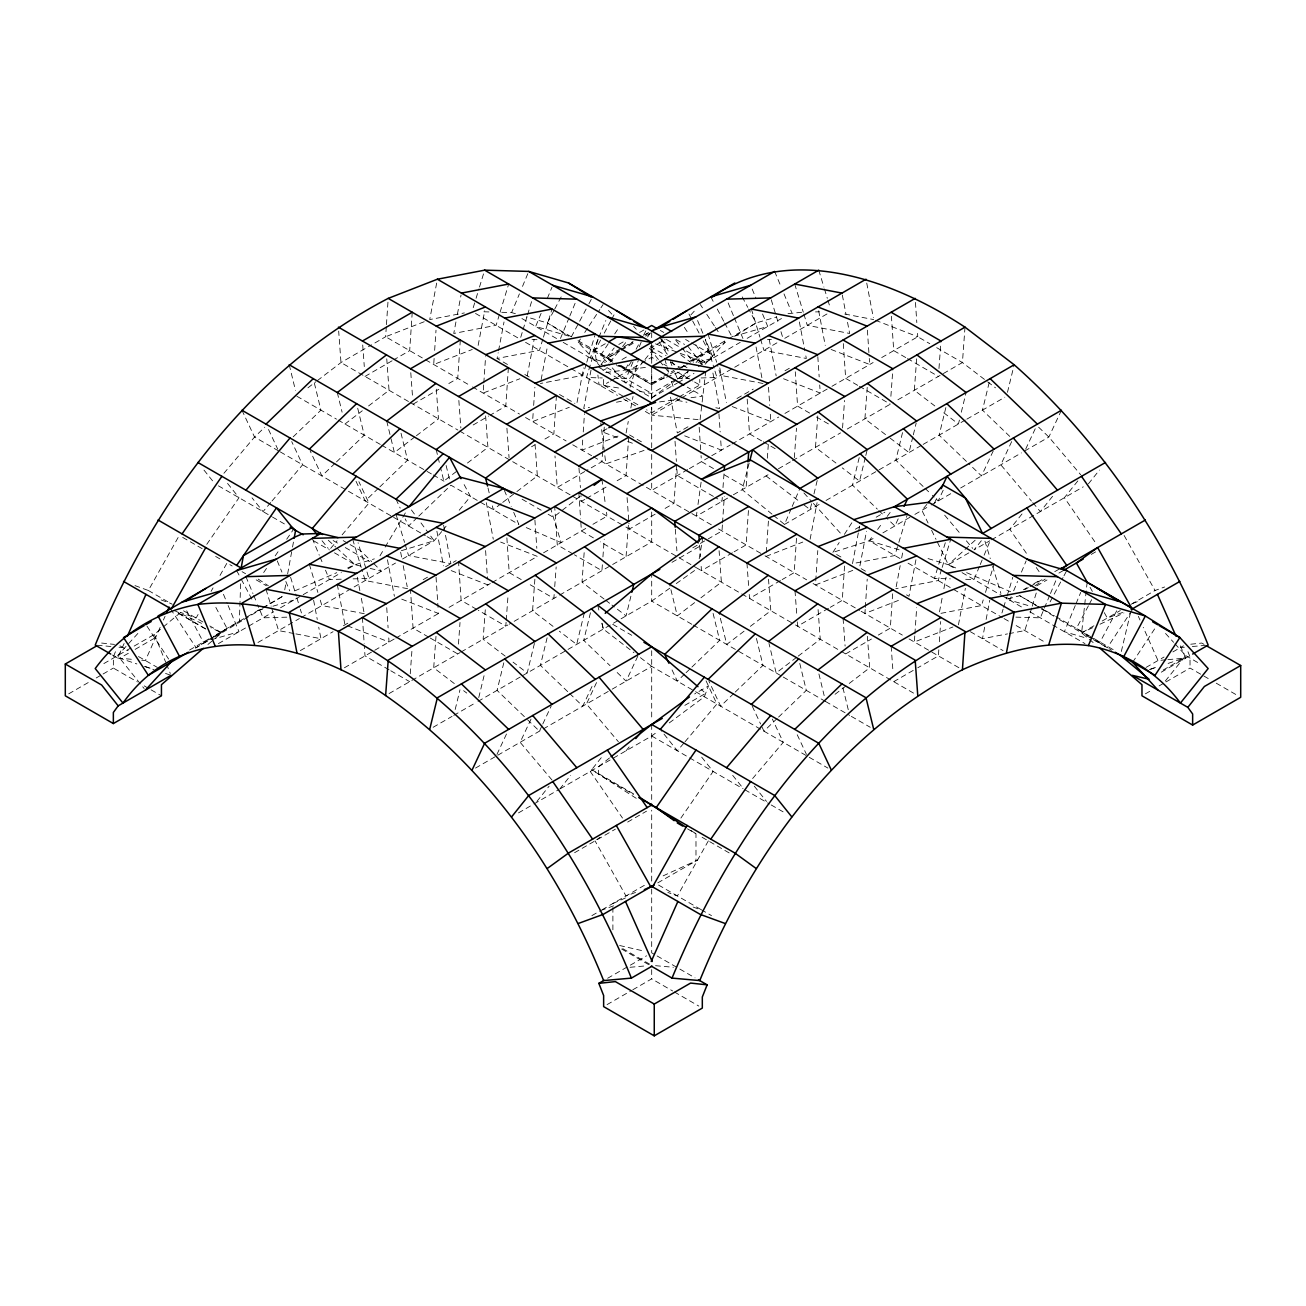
<?xml version="1.0" encoding="UTF-8"?>
<svg xmlns="http://www.w3.org/2000/svg" width="1306" height="1306" viewBox="0 0 1306 1306"><rect width="100%" height="100%" fill="white"/><g stroke="black" fill="none" stroke-linecap="round" stroke-linejoin="round"><path stroke-width="0.75" stroke-dasharray="5 3.75" d="M612.889 929.807L612.889 907.556M651.694 889.076L651.694 952.825L695.004 977.835M651.694 881.093L651.694 810.21M651.694 512.017L651.694 541.941L509.226 624.186M651.694 447.729L651.694 402.95M651.694 398.967L651.694 367.41M651.694 363.313L651.694 342.417M240.631 583.782L239.373 621.264L216.421 635.059M386.315 326.663L385.629 336.752L368.455 346.678M386.445 324.639L388.209 298.388M412.239 312.265L409.676 350.628L394.216 359.558M434.114 358.448L433.706 364.505L472.266 349.469M434.653 350.367L436.008 330.173M460.316 340.017L457.737 378.381L445.705 385.319M483.677 384.976L483.138 393.057L519.87 378.74M483.824 382.952L485.587 356.701M508.377 367.77L505.797 406.133L490.338 415.063M533.126 413.512L532.57 421.593L569.318 407.276M533.664 405.431L534.889 387.262M556.438 395.506L553.858 433.886L541.843 440.824M582.688 440.04L582.019 450.129L618.75 435.812M583.243 431.96L584.451 413.79M602.605 451.533L601.935 461.638L586.476 470.552M602.752 449.509L604.515 423.258M628.643 437.2L626.064 475.564L614.049 482.502M676.606 464.887L674.027 503.251L662.011 510.205M722.398 524.898L721.989 530.954L708.244 538.888M722.528 522.873L724.291 496.623M748.436 510.548L746.134 544.88L734.103 551.818M766.312 552.34L768.483 520.033M796.497 538.301L794.195 572.632L782.163 579.57M815.744 580.892L817.785 550.593M844.558 566.053L842.256 600.385L830.241 607.323M865.192 609.429L864.915 613.461L901.646 599.16M865.323 607.404L867.217 579.129M892.635 593.806L890.317 628.137L878.301 635.075M914.755 635.957L914.347 642.013L952.923 626.978M914.902 633.932L916.665 607.682M938.802 649.833L938.394 655.89L917.775 667.79M939.341 641.752L940.695 621.558M410.247 673.798L411.961 650.208M435.992 636.332L433.706 667.79L455.745 684.654M458.455 644.087L460.022 622.456M485.293 609.755L483.138 639.254L505.177 656.118M506.091 622.244L505.797 626.162L478.322 610.294M506.222 620.268L508.099 594.703M534.872 579.244L532.57 610.702L553.042 626.358M554.152 594.491L553.858 598.426L528.097 583.537M554.724 586.623L556.16 566.951M584.157 552.667L582.019 582.166L604.058 599.03M602.36 564.763L601.935 570.673L574.444 554.805M602.931 556.911L604.221 539.215M628.366 525.273L626.064 556.731L600.303 541.859M722.283 497.423L721.989 501.357L715.117 497.39M722.985 487.595L723.997 473.817M747.848 463.826L746.134 487.416L722.071 473.539M767.324 458.226L768.336 444.464M794.342 457.704L796.48 428.205M817.768 415.912L815.483 447.37L835.938 463.026M842.55 427.976L844.558 400.452M867.217 387.376L864.915 418.834L886.954 435.698M890.888 396.306L892.896 368.782M916.649 358.824L914.347 390.298L934.818 405.954M938.965 368.553L940.973 341.029M965.003 327.153L962.424 362.546L894.937 401.497M1087.163 582.166L1081.613 632.888L1087.767 638.03M700.081 419.797L701.942 403.799M702.155 402.052L705.681 371.802M696.898 512.262L696.359 516.148L731.621 495.79M697.992 504.508L701.518 479.269M699.2 558.772L702.84 537.55M284.724 589.855L286.194 581.839M287.63 573.922L292.185 548.977M292.544 547.034L293.621 541.206M436.661 283.076L429.723 319.578L464.381 312.934M455.941 321.929L453.753 333.454L496.117 325.325L499.545 314.06M457.394 314.24L461.051 295.025M478.143 345.404L484.722 310.812M507.479 364.472L497.08 358.464L498.174 352.702M498.533 350.775L504.018 321.962M527.216 375.867L534.154 339.364M541.141 379.638L547.345 346.972M577.023 402.493L583.602 367.9M591.03 370.071L583.733 408.5L589.512 407.39M626.096 432.955L628.284 421.43M630.847 407.978L633.035 396.453M810.128 539.198L817.066 502.696M858.336 532.913L852.492 563.653L894.839 555.54L898.267 544.275M858.695 530.987L859.789 525.224M859.919 565.825L866.498 531.232M896.177 586.753L900.193 565.612M901.662 557.923L902.756 552.16M915.93 559.784L908.992 596.287L903.703 593.234M942.067 598.311L939.145 613.689L981.508 605.56L983.222 599.927M943.895 588.712L946.083 577.187M958.441 624.839L965.379 588.32M984.659 627.174L982.471 638.699L1007.497 633.9M986.128 619.485L989.768 600.27M1121.332 651.482L1130.359 613.314M455.19 709.485L459.973 689.797M478.747 697.584L484.493 673.961M503.79 662.811L497.08 690.384L524.832 717.092M534.415 643.45L527.216 672.982L513.046 662.142M547.116 637.801L540.406 665.358L568.159 692.082M584.321 612.938L576.664 644.429L559.343 631.19M590.443 612.792L583.733 640.348L610.033 665.668M630.896 596.205L626.096 615.893L611.926 605.053M811.565 503.741L810.128 509.634L802.259 503.626M813.965 493.897L817.785 478.143M859.201 457.622L852.492 485.179L877.322 509.095M865.307 457.475L859.56 481.098L842.239 467.858M865.796 455.5L867.233 449.607M902.528 432.613L895.818 460.169L923.571 486.893M912.829 436.808L908.992 452.562L888.537 436.906M913.318 434.833L916.192 423.03M945.854 407.586L939.145 435.159L966.897 461.883M959.404 420.075L958.441 424.009L942.687 411.961M961.314 412.206L966.097 392.518M989.181 382.576L982.471 410.133L1010.224 436.857M1007.465 392.322L1014.174 364.766M749.171 463.059L742.2 489.685L771.977 514.123M473.213 307.694L475.498 300.184M476.07 298.307L478.927 288.936M479.498 287.059L484.64 270.162M500.1 312.183L508.671 284.039M520.719 337.323L522.433 331.691M523.004 329.814L526.987 316.672M527.559 314.795L532.13 299.792M542.872 339.087L539.443 350.334L497.08 358.464M543.443 337.209L551.997 309.049M586.198 364.096L582.77 375.361L540.406 383.491M586.769 362.219L595.324 334.058M597.903 339.968L586.476 377.499L602.295 377.956M630.096 387.229L638.65 359.085M898.838 542.398L907.409 514.238M945.315 542.741L934.459 578.411L950.278 578.852M941.593 569.285L938.181 580.55L895.818 588.68M942.165 567.408L950.735 539.264M985.491 592.434L994.062 564.274M1001.947 612.955L1003.09 609.2M1003.645 607.323L1006.502 597.936M1007.073 596.058L1012.787 577.285M1031.675 608.057L1024.835 630.586L1009.424 633.541M1032.246 606.18L1037.388 589.284M115.418 651.743L113.361 656.967L113.361 668.052L137.391 681.928M501.733 312.297L511.625 312.591L519.413 293.883M522.514 286.389L528.75 271.419M541.108 313.358L535.656 326.467L569.481 336.279M547.328 298.405L551.997 287.173M560.47 338.466L569.024 317.88M569.808 316.019L575.26 302.91M598.034 339.266L590.247 357.975L605.282 362.35M598.817 337.405L605.821 320.558M633.035 361.795L626.031 378.642L614.163 378.299M639.254 346.825L642.372 339.348M979.451 566.445L974.015 579.538L964.122 579.26M980.235 564.567L983.353 557.091M984.12 555.213L991.14 538.382M1011.187 596.809L1009.783 600.189L1030.45 606.196M1013.668 590.834L1017.57 581.48M1021.455 572.126L1026.124 560.911M1049.681 595.389L1040.343 617.836L1014.631 617.101M1050.465 593.512L1057.468 576.681M1075.279 605.527L1064.374 631.712L1086.918 638.259M1076.046 603.65L1080.715 592.418M773.544 515.413L784.514 524.424L791.42 508.263M792.187 506.467L799.86 488.493M112.479 655.057L117.654 658.044L124.119 643.499M160.132 627.386L145.407 660.526L141.44 660.183M163.413 620.024L165.046 616.334M496.949 754.395L506.989 732.96M531.036 719.084L520.147 742.298L552.03 780.041M541.957 725.81L539.443 731.164L526.285 718.512M542.79 724.014L551.165 706.154M591.977 686.499L582.77 706.154L569.628 693.486M596.532 682.581L586.476 703.999L618.375 741.743M637.818 656.134L626.096 681.128L615.877 671.284M898.202 518.825L894.855 525.975L886.088 517.535M934.459 503.104L937.839 495.888M943.193 490.24L938.181 500.949L932.337 495.333M993.229 450.945L981.508 475.939L968.35 463.287M1011.677 441.591L1000.804 464.805L1031.413 501.031M1025.667 449.133L1035.723 427.715M1061.419 410.264L1048.865 437.053L1023.12 451.909M553.793 310.795L547.328 322.957L526.661 316.95M554.724 309.049L561.188 296.886M571.359 336.834L578.754 322.925M579.668 321.194L587.994 305.555M588.908 303.808L592.614 296.87M600.597 340.082L595.046 350.514L612.547 361.436L605.821 357.24L633.084 341.503M604.286 333.128L610.751 320.966M611.681 319.235L614.457 314.011M627.794 364.88L625.949 368.341L616.563 365.615M636.12 349.241L639.809 342.286M643.515 335.332L647.205 328.377M1050.106 601.87L1063.035 577.546M1063.966 575.815L1066.724 570.591M1088.404 605.821L1076.389 628.398L1088.42 635.924M1089.318 604.074L1092.094 598.866M1116.712 610.8L1100.076 642.079L1094.444 640.446M134.975 585.61L148.345 590.492L179.281 535.444M198.071 614.489L196.08 618.048L180.799 612.465M211.05 591.406L213.041 587.863M220.028 575.424L227.015 563L232.158 565.971M708.342 840.884L677.406 895.949L667.856 892.455M379.981 555.834L384.127 548.814M385.156 547.067L401.775 518.988M402.803 517.241L405.921 511.968M832.902 552.356L839.187 542.545M844.411 534.366L853.83 519.657M600.956 367.149L578.264 342.286L580.419 339.005M584.745 332.442L587.978 327.512M589.055 325.88L599.846 309.473M600.923 307.841L603.078 304.559M608.253 343.756L600.695 355.232L607.372 362.546M614.718 333.912L619.044 327.349M631.386 361.631L625.982 369.843L619.109 365.533M647.564 337.03L650.812 332.099M1132.139 610L1107.325 647.727L1090.135 637.001M1132.612 662.338L1156.365 626.243M206.772 544.324L239.014 497.717L225.563 480.918M263.665 572.518L267.126 567.522M275.191 555.866L278.651 550.871M286.7 539.231L293.621 529.24M680.899 818.062L713.141 771.454L700.914 756.174M834.828 551.752L869.241 540.749L872.832 535.884M877.616 529.403L882.399 522.922M887.182 516.441L891.965 509.96M601.184 364.325L614.195 347.935M536.88 801.443L549.108 786.179M559.686 789.102L570.706 775.356M601.266 757.709L590.247 771.454L622.505 818.062M626.031 750.803L630.912 744.698M981.345 540.733L974.015 549.891L989.719 540.831M1022.01 513.96L1009.783 529.24L1028.214 555.866M1052.571 496.329L1040.343 511.593L1032.687 502.532M1077.825 480.918L1064.374 497.717L1096.616 544.324M1088.404 483.84L1099.423 470.095M609.935 362.235L621.297 348.114M622.554 346.531L626.341 341.829M643.727 361.06L626.064 383.033L608.71 364.015M644.984 359.493L653.816 348.506L651.123 345.551M1165.311 681.014L1185.734 655.612L1174.959 643.793M402.558 559.001L434.147 540.749L441.673 531.591M442.93 530.073L447.942 523.967M459.206 510.222L470.486 496.492L462.879 482.257M926.852 504.394L921.905 510.352L928.076 523.037M223.914 473.278L254.539 437.053L264.759 427.209M270.701 502.532L263.045 511.593L252.042 497.847M271.974 501.031L302.6 464.805L291.711 441.591M330.663 548.389L337.046 540.831M342.139 534.807L368.929 503.104L358.889 481.669M683.756 743.261L677.373 750.803L661.473 730.952M685.03 741.743L716.912 703.999L706.024 680.785M752.631 778.539L783.257 742.298L772.368 719.084M137.865 633.459L117.654 655.612L144.15 688.556M658.42 359.493L649.588 348.506L652.282 345.551M690.874 314.893L696.261 308.983M681.161 378.822L687.544 371.835M696.033 362.546L702.71 355.232L695.151 343.756M705.109 364.227L725.14 342.286L722.969 339.005M293.181 436.857L320.933 410.133L314.224 382.576M335.038 463.287L321.896 475.939L310.175 450.945M336.507 461.883L364.26 435.159L357.55 407.586M378.365 488.297L365.223 500.949L356.016 481.31M379.834 486.893L407.586 460.169L400.877 432.613M417.316 517.535L408.549 525.975L405.203 518.825M418.769 516.131L450.913 485.179L518.874 524.424L511.968 508.263M684.605 674.108L677.308 681.128L671.447 668.639M686.058 672.688L690.45 668.476M691.902 667.072L719.655 640.348L712.945 612.792M733.776 693.486L720.634 706.154L708.913 681.144M735.229 692.082L762.998 665.358L756.288 637.801M777.103 718.512L763.961 731.164L761.447 725.81M778.572 717.092L806.324 690.384L799.615 662.811M975.141 540.243L948.336 564.714L925.187 557.711M103.86 663.579L154.353 634.422L182.971 610.49L202.936 621.999M207.948 644.462L214.102 639.32M215.637 638.03L221.775 632.888L242.41 620.497M609.478 757.986L598.523 766.671L598.523 774.327L633.475 794.505M579.962 496.427L553.352 517.258L548.145 514.254M307.922 387.833L315.791 381.809M317.358 380.601L340.98 362.546L366.741 347.657M344.964 424.009L362.284 410.77M368.57 405.954L389.041 390.298L386.756 358.824M414.867 436.906L394.396 452.562L390.559 436.808M416.434 435.698L438.473 418.834L436.188 387.376M456.431 471.466L443.828 481.098L440.481 467.319M467.45 463.026L487.922 447.37L485.62 415.912M501.145 503.626L493.276 509.634L491.84 503.741M502.712 502.418L515.315 492.786M516.882 491.578L537.354 475.923L535.068 444.464M694.612 602.637L677.292 615.893L669.635 584.386M700.914 597.822L721.385 582.166L719.084 550.708M744.061 631.19L726.74 644.429L719.067 612.938M750.346 626.358L770.818 610.702L768.532 579.244M796.644 657.31L776.172 672.982L768.989 643.45M798.211 656.118L820.25 639.254L817.964 607.796M835.056 694.286L847.659 684.654M849.227 683.446L869.698 667.79L867.396 636.332M560.307 788.742L651.694 735.98L658.077 731.229M669.26 722.904L704.375 696.767L708.456 685.976L694.645 693.943M596.679 839.709L599.96 837.326M598.834 367.296L651.694 397.824L676.149 380.111M677.569 379.067L690.515 369.696M669.717 588.255L651.694 601.103L521.339 676.361M676.263 583.586L697.551 568.404M1035.038 585.725L1045.241 579.08M212.878 637.23L196.08 647.727L171.249 610M213.253 637.001L227.015 628.398L215 605.821M680.85 367.688L684.279 365.533M691.152 361.24L708.342 350.498L702.808 340.082M735.441 335.838L756.076 322.957L776.744 316.95M619.338 350.465L607.404 358.187L619.566 351.167M621.036 349.437L632.969 342.254M644.886 335.087L648.298 333.03M244.124 619.452L261.314 609.135M263.028 608.09L283.663 595.699L213.368 636.283M365.011 376.422L392.486 360.554M413.071 404.158L438.832 389.286M605.298 343.723L594.932 349.698L596.532 363.329M473.164 424.972L488.624 416.043M618.832 344.441L624.023 341.454M639.597 332.459L644.772 329.471M645.001 334.614L648.413 332.655M621.313 350.155L633.475 343.135M645.637 336.115L650.845 333.112M602.931 370.561L606.408 368.553M622.031 359.525L628.986 355.526M649.588 348.506L665.113 339.544M128.315 653.31L119.777 658.24L136.869 663.938M135.138 649.376L155.626 637.54M68.728 693.829L89.33 681.928M96.203 677.977L101.346 674.99M103.06 674.01L113.361 668.052M603.633 379.458L603.633 385.009L608.776 382.038M610.506 381.042L639.679 364.194M641.393 363.199L651.694 357.256L656.853 360.227M531.542 446.766L534.97 444.791M189.517 650.045L212.127 637.001M620.677 365.305L651.694 383.213L661.995 377.271M663.709 376.275L674.01 370.333M675.724 369.337L682.728 365.305M689.764 361.223L727.099 339.674M728.797 338.695L756.076 322.957L748.681 309.049M195.394 648.119L213.221 637.834M214.755 636.953L221.775 632.888L209.793 625.966M664.052 377.548L651.694 384.682L618.277 365.386M670.549 373.794L674.631 371.443M679.12 368.847L688.752 363.297M692.751 360.978L725.14 342.286M218.429 643.613L273.525 611.796M280.512 607.763L302.388 595.128M303.204 594.654L341.372 572.616M348.033 568.779L355.069 564.714L374.349 558.87M675.708 379.589L651.694 393.465L636.087 390.869M675.039 373.026L677.373 378.642L687.854 372.585M698.318 366.545L740.208 342.352M747.146 338.352L781.478 318.533M651.694 397.824L677.341 383.033M678.14 382.56L693.992 373.402M607.094 428.711L601.886 431.715L620.334 438.685M677.455 397.889L651.694 412.761L646.552 409.79M679.169 396.893L699.771 385.009L699.771 379.458M257.968 642.47L299.368 618.571M301.098 617.575L395.522 563.049M679.904 398.869L651.694 415.161L644.674 411.096M681.667 397.857L777.821 342.335M784.759 338.336L827.89 313.44M584.745 471.548L557.27 487.416L554.985 455.957M300.331 650.6L333.063 631.696M343.462 625.705L348.49 622.799M423.177 579.668L430.115 575.668M445.607 566.722L456.202 560.617M687.984 426.784L677.308 432.955L670.37 396.453M736.992 398.493L753.219 389.123M785.004 370.773L792.448 366.48M584.843 499.365L581.415 501.357L580.974 495.447M586.557 498.37L607.176 486.469M344.409 667.774L394.183 639.042M395.914 638.046L440.546 612.285M449.068 607.355L490.321 583.537M492.035 582.541L537.354 556.389L500.622 542.072M543.541 552.813L586.541 527.983M592.924 524.294L607.045 516.148L606.49 512.262M687.674 469.589L651.694 490.37L651.694 482.387M689.405 468.593L710.056 456.676M711.77 455.68L730.217 445.036M731.98 444.024L778.719 417.038M784.939 413.431L830.208 387.294M831.938 386.315L873.126 362.529M881.713 357.566L917.759 336.752L929.79 343.69M655.139 514.172L629.361 529.044L628.937 523.151M389.074 693.568L460.185 652.51M461.165 651.939L507.854 624.986M733.384 494.778L769.577 473.882M778.409 468.789L790.767 461.655M792.53 460.626L840.542 432.906M847.268 429.021L893.173 402.526M692.784 547.802L706.53 539.868M671.986 562.331L701.518 545.271M732.388 552.813L701.469 570.673L701.044 564.763M433.151 727.279L452.039 716.39M453.753 715.394L476.282 702.383M478.012 701.387L520.163 677.047M784.514 524.424L819.368 504.296M826.012 500.459L921.807 445.166M923.13 444.399L965.297 420.042M966.864 419.144L1004.787 397.253M855.365 529.224L860.572 526.22M876.179 517.209L884.848 512.197M780.449 580.566L749.53 598.426L749.252 594.491M475.515 768.075L496.117 756.174M497.831 755.195L611.159 689.764M612.236 689.144L651.694 666.354L827.89 768.075M900.046 558.544L869.241 540.749L876.261 536.701M882.905 532.864L913.139 515.413M914.886 514.401L929.758 505.814M931.243 504.965L952.041 492.95M960.645 487.987L1021.39 452.904M828.51 608.318L797.591 626.162L797.019 618.309M684.834 705.354L705.664 693.323L701.044 689.339M518.482 812.887L532.228 804.953M533.942 803.974L558.544 789.755M968.872 552.862L948.336 564.714L936.892 541.157M991.466 539.819L1083.262 486.828M845.668 653.914L871.428 639.042M1023.382 589.757L1026.875 587.749M1033.846 583.733L1040.817 579.701M1054.758 571.653L1059.982 568.632M1024.802 589.626L1028.295 587.602M1030.042 586.59L1042.27 579.538M574.591 852.704L615.387 829.147M627.664 822.062L646.552 811.157M1036.768 585.872L1046.988 579.962M1058.921 573.073L1064.031 570.134M1091.277 554.397L1096.55 551.344M893.728 681.667L916.061 668.77M591.896 915.62L600.417 910.706M602.131 909.727L646.552 884.064M1093.922 625.786L1081.613 632.888L1059.264 619.452M1102.182 621.019L1120.303 610.555M1131.192 604.27L1155.043 590.492L1164.593 586.998M657.767 882.856L697.567 860.066L662.713 876.048M607.633 978.276L646.568 955.796M1146.031 667.431L1164.07 657.016M1172.886 651.923L1183.465 645.817M1163.14 670.06L1183.628 658.24L1166.536 663.938M1161.279 672.182L1190.909 655.057M607.061 1004.624L631.092 990.748M632.822 989.768L651.694 978.863L672.639 990.96M1145.395 693.829L1150.553 690.858M1159.124 685.895L1164.283 682.924M1165.997 681.928L1190.027 668.052L1209.258 679.153M1092.649 627.696L1081.613 632.888L1111.602 650.208M1099.995 624.219L1123.895 612.955M612.889 903.507L627.68 896.977M294.65 590.932L336.752 572.665M347.739 567.898L355.069 564.714L362.611 566.559M651.694 383.213L664.705 377.94M666.566 377.189L679.577 371.916M700.016 363.639L711.166 359.117L711.737 354.595L690.825 342.515M216.241 635.14L221.775 632.888L210.756 627.696M424.205 321.733L385.629 336.752L470.78 385.907M766.034 556.389L802.782 542.072M815.483 584.925L854.059 569.889M1132.612 603.437L1138.342 601.348M1122.605 612.465L1107.325 618.048L1103.325 610.947M635.532 892.455L625.982 895.949L595.046 840.884M600.695 910.543L614.065 905.662M644.054 450.423L605.853 463.891L600.793 422.932M1150.733 669.047L1158.095 666.533M1149.443 669.635L1157.034 667.105M401.366 550.691L434.147 540.749L429.364 534.268M788.008 313.669L801.655 312.297M733.923 336.279L767.748 326.467L762.296 313.358M681.193 367.264L686.842 365.615M698.106 362.35L713.141 357.975L705.354 339.266M257.919 610.555L263.551 608.923M272.938 606.196L293.621 600.189M1007.808 599.046L1019.741 595.699L1036.899 605.609M616.465 402.215L626.096 400.371M659.563 401.905L679.234 399.277M691.037 397.71L702.84 396.142L687.234 387.131M605.723 372.536L645.703 367.378M1190.745 644.217L1201.765 643.058L1205.16 645.001M1180.412 647.58L1184.379 647.221M1192.313 646.519L1206.189 645.278M1165.915 659.824L1157.981 660.526L1143.256 627.386M1167.89 659.644L1185.734 658.044L1180.085 645.311M630.014 967.289L645.882 965.869M815.499 311.905L819.45 311.791M767.438 339.658L771.389 339.544M677.373 378.642L689.241 378.299M701.093 377.956L716.912 377.499L714.627 369.99M341.258 579.195L329.39 579.538L325.504 570.183M353.11 578.868L368.929 578.411L358.089 542.741M286.781 617.167L263.061 617.836L257.609 604.743M483.938 311.791L489.881 311.954M531.999 339.544L537.941 339.707M97.215 645.278L111.092 646.519M119.009 647.221L122.976 647.58M117.654 658.044L133.571 659.481M655.53 965.689L673.374 967.273M698.073 419.601L651.694 415.161L651.694 407.211M101.623 643.058L114.487 644.413M618.538 387.98L599.03 384.748L597.887 375.018M844.802 314.044L873.681 319.578M762.998 383.491L720.634 375.361L717.206 364.096M677.308 400.371L686.923 402.215M715.819 407.766L719.655 408.5L712.358 370.071M407.586 588.68L365.223 580.55L361.795 569.285M364.26 613.689L321.896 605.56L320.182 599.927M293.964 633.541L278.57 630.586L271.713 608.057M295.891 633.9L320.933 638.699L318.729 627.174M619.615 945.511L644.152 951.111M370.153 568.404L381.483 571.163L373.075 562.935M511.625 312.591L515.38 313.685M1041.731 609.478L1045.486 610.555M869.241 540.749L902.038 550.691M144.46 666.468L153.961 669.635M145.309 666.533L152.655 669.047M165.536 673.439L171.037 675.333M161.226 599.96L170.776 603.437M693.16 907.05L698.89 909.156M627.713 441.461L633.247 443.55M655.498 343.87L678.287 352.587M680.181 353.306L704.865 362.758L704.865 361.68L685.65 350.579M875.51 320.296L917.759 336.752L917.351 330.696M831.122 349.469L869.698 364.505L869.29 358.448M783.518 378.74L820.266 393.057L819.711 384.976M732.242 406.558L770.818 421.593L770.279 413.512M684.654 435.812L721.385 450.129L720.7 440.04M451.174 570.608L487.922 584.925L487.644 580.892M401.742 599.144L438.473 613.461L438.212 609.429M526.236 527.591L561.188 542.627L550.74 508.801M955.649 567.898L948.336 564.714L955.192 568.681M966.636 572.665L1010.583 591.732M1006.044 597.381L1009.065 598.703M173.976 610.359L201.565 623.354M936.663 347.657L962.424 362.546L986.03 380.601M905.76 357.566L893.728 350.628L891.427 316.297M907.474 358.562L938.394 376.422M857.683 385.319L845.668 378.381L843.219 342.025M859.397 386.315L890.317 404.158M685.601 339.495L689.078 341.519M809.622 413.071L797.591 406.133L795.289 371.802M816.495 417.038L830.241 424.972M660.346 330.467L663.807 332.459M675.92 339.446L684.556 344.441M666.419 339.478L683.903 349.567M650.355 346.514L666.044 355.559M683.511 365.647L687.021 367.672M1185.734 655.612L1199.545 663.579M651.694 351.134L661.946 357.044M670.484 361.974L679.006 366.904M663.709 364.194L667.154 366.17M677.455 372.128L692.898 381.042M694.612 382.038L699.771 385.009M1216.245 683.185L1237.206 695.298M761.561 440.824L749.53 433.886L747.081 397.53M763.275 441.82L777.021 449.754M571.195 336.736L547.328 322.957L567.947 335.838M578.003 340.67L613.624 361.223M1038.613 606.604L1054.285 615.648M1055.787 616.514L1113.887 650.045M578.264 342.286L616.53 364.374M521.927 318.533L556.797 338.662M563.18 342.352L605.07 366.545M606.817 367.541L651.694 393.465L651.694 401.66M962.032 572.616L1001.506 595.422M1001.931 595.667L1022.892 607.763M1029.863 611.796L1084.976 643.613M603.633 385.009L624.235 396.893M625.949 397.889L637.965 404.827M475.515 313.44L518.645 338.336M525.567 342.335L617.428 395.375M623.615 398.934L635.891 406.035M908.029 563.147L1002.306 617.575M1004.036 618.571L1009.375 621.656M1016.166 625.574L1045.437 642.47M713.484 468.576L701.469 461.638L701.061 455.582M524.816 374.479L530.007 377.483M559.474 394.494L574.885 403.391M629.508 434.931L643.156 442.816M836.607 554.495L843.676 558.576M861.144 568.665L866.629 571.832M970.342 631.696L1003.073 650.6M713.403 496.394L677.324 475.564L676.916 469.507M472.543 386.935L519.527 414.067M525.518 417.512L566.118 440.955M572.746 444.791L591.634 455.68M593.348 456.676L712.031 525.208M718.561 528.963L763.292 554.789M765.006 555.785L806.651 579.831M813.067 583.537L859.626 610.408M861.144 611.29L902.332 635.075M909.058 638.944L960.71 668.77M408.468 401.497L340.98 362.546L338.678 331.087M410.231 402.526L457.9 430.049M459.663 431.062L570.461 495.023M572.191 496.035L624.235 526.073M625.933 527.053L678.14 557.205M679.055 557.727L695.788 567.392M696.294 567.686L794.162 624.186M795.534 624.986L914.331 693.568M593.43 537.892L581.415 530.954L580.729 520.849M522.09 499.202L541.19 510.238M572.73 553.809L557.27 544.88L554.691 506.516M296.886 396.257L336.524 419.144M338.091 420.042L380.275 444.399M381.581 445.166L431.47 473.964M433.249 474.976L443.975 481.179M691.772 624.252L651.694 601.103L651.694 574.036M693.192 625.068L782.049 676.361M783.241 677.047L825.376 701.387M825.621 701.518L849.651 715.394M851.365 716.39L870.253 727.279M612.694 624.301L631.778 635.32M521.225 579.57L509.209 572.632L506.63 534.268M278.57 450.929L254.539 437.053L241.969 410.264M280.284 451.909L391.849 516.327M393.612 517.339L425.332 535.672M427.095 536.684L434.147 540.749M476.592 609.314L461.132 600.385L458.553 562.021M343.2 540.635L348.392 543.623M350.106 544.618L360.472 550.61L371.688 561.564M333.112 540.537L338.319 543.557M345.257 547.557L369.582 561.596M218.429 485.832L271.779 516.637M272.481 517.045L287.5 525.714M313.685 540.831L329.39 549.891M334.483 552.83L355.069 564.714L337.193 548.406M651.694 735.98L743.081 788.742M744.844 789.755L769.463 803.974M771.177 804.953L783.192 811.891M428.531 637.067L413.071 628.137L410.492 589.757M430.245 638.046L457.737 653.914M633.475 793.836L591.667 769.691L636.414 798.439M182.693 537.403L203.148 549.222M215.653 556.438L222.689 560.503M242.067 571.685L245.577 573.709M256.188 579.848L266.489 585.79M687.462 828.837L695.984 833.75L695.984 860.785M702.106 837.277L732.209 854.663M389.057 669.766L365.011 655.89L364.325 645.784M390.772 670.762L409.676 681.667M148.345 590.492L172.212 604.27M658.55 885.06L700.947 909.531M701.273 909.727L711.492 915.62M178.204 612.987L206.005 629.035M178.759 613.494L206.022 629.231M119.94 645.817L128.151 650.568M138.501 656.543L157.373 667.431M622.668 948.58L649.996 964.35M621.623 949.021L649.588 965.15M144.264 685.895L149.406 688.866M151.137 689.862L161.438 695.804M674.386 991.972L698.824 1006.077M619.338 365.321L651.694 384.682L651.694 370.659M1019.741 595.699L1040.36 608.09M1042.09 609.135L1057.55 618.424M690.874 830.436L695.984 833.75M258.164 579.08L268.35 585.725M987.614 381.809L995.482 387.833M661.407 340.033L674.337 349.91M680.801 354.857L690.515 362.268M766.034 475.923L800.676 502.418M605.625 600.238L610.359 603.845M463.614 690.678L466.764 693.078M601.935 623.158L603.307 629.051L633.949 652.673M640.413 657.653L651.694 666.354M1089.302 639.32L1095.456 644.462M328.263 540.243L335.707 547.034M1038.645 427.209L1048.865 437.053L1080.748 474.796M925.023 488.297L930.868 493.929M878.775 510.499L884.619 516.131M1165.523 633.459L1173.604 642.323M633.606 326.353L636.3 329.308M608.482 310.453L612.514 314.893M803.925 492.966L812.054 501.928M813.409 503.414L840.509 533.256M944.662 515.168L961.249 534.807M966.358 540.831L972.725 548.389M675.79 340.262L680.85 346.531M682.107 348.114L693.453 362.235M659.677 361.06L663.464 365.762M664.721 367.329L670.011 373.908M754.28 786.179L766.524 801.443M732.699 775.356L742.477 787.567M322.043 540.733L328.165 548.373M203.981 470.095L213.76 482.322M688.017 346.449L702.204 364.325M411.423 509.96L416.206 516.441M420.989 522.922L428.172 532.652M1036.262 567.522L1039.723 572.518M700.31 304.559L702.465 307.824M706.791 314.387L714.349 325.88M715.427 327.512L718.659 332.442M684.36 327.349L688.67 333.912M659.057 341.943L667.692 355.069M672.019 361.631L674.174 364.913M147.039 626.243L168.621 659.057M1124.107 535.444L1155.043 590.492M1090.037 587.292L1092.355 591.406M742.216 296.886L747.75 307.318M710.79 296.87L713.566 302.078M717.255 309.032L723.72 321.194M724.65 322.925L732.029 336.834M688.948 314.011L691.723 319.235M692.637 320.966L699.102 333.128M661.734 338.809L669.129 352.718M236.664 570.591L240.353 577.546M241.284 579.293L253.299 601.87M186.693 610.8L203.312 642.079L239.014 631.712L228.126 605.527M931.602 530.285L936.01 539.345M797.231 734.756L806.455 754.395M752.24 706.154L760.614 724.014M395.996 499.186L400.175 508.116M268.514 429.494L277.721 449.133M1138.342 616.334L1139.991 620.024M504.312 490.289L511.201 506.467M774.654 271.419L780.874 286.389M783.992 293.883L791.779 312.591M752.174 289.05L756.06 298.405M728.144 302.91L733.58 316.019M734.364 317.88L742.934 338.466M697.584 320.558L704.587 337.405M660.248 337.47L667.252 354.318M670.37 361.795L671.921 365.533M312.265 538.382L319.268 555.213M320.052 557.091L322.386 562.706M277.264 560.911L281.933 572.126M285.834 581.48L289.72 590.834M245.92 576.681L252.94 593.512M253.707 595.389L256.825 602.866M223.457 594.295L227.342 603.65M154.353 634.422L165.65 662.109M166.417 663.987L170.286 673.472M1187.97 651.743L1190.027 656.951L1190.027 668.052M984.953 541.19L990.275 558.625M992.642 566.363L1000.902 593.479M818.764 270.162L823.89 287.059M824.461 288.936L827.318 298.307M827.89 300.184L830.175 307.694M794.717 284.039L803.288 312.183M803.859 314.06L807.288 325.325L849.651 333.454L847.463 321.929M771.258 299.792L775.829 314.795M776.401 316.672L778.686 324.182M780.972 331.691L782.686 337.323M751.391 309.049L759.961 337.209M760.533 339.087L763.961 350.334L806.324 358.464L805.231 352.702M708.064 334.058L716.635 362.219M705.501 339.968L714.055 368.112M664.738 359.085L669.309 374.104M671.594 381.597L673.308 387.229M395.996 514.238L404.55 542.398M405.121 544.275L408.549 555.54L450.913 563.653L445.068 532.913M352.669 539.264L361.223 567.408M309.326 564.274L317.897 592.434M290.601 577.285L296.315 596.058M296.886 597.936L299.743 607.323M300.315 609.2L301.457 612.955M266 589.284L271.142 606.18M842.941 687.838L848.688 711.46M818.911 673.961L824.168 695.608M488.003 487.987L489.44 493.897M446.113 465.491L449.476 479.286M436.171 449.607L437.608 455.5M438.081 457.475L440.008 465.344M386.723 421.054L390.086 434.833M337.291 392.518L342.09 412.206M289.23 364.766L295.45 390.363M597.724 605.2L599.438 612.53M602.017 623.533L603.307 629.051M866.743 283.076L873.322 317.652M842.337 295.025L845.994 314.24M818.682 310.812L825.245 345.404M799.386 321.962L804.855 350.775M769.234 339.364L776.172 375.867M756.06 346.972L761.888 377.712M719.802 367.9L726.365 402.493M486.338 502.696L493.276 539.198M443.616 525.224L444.709 530.987M436.89 531.232L443.469 565.825M400.648 552.16L401.742 557.923M403.195 565.612L407.211 586.753M387.458 559.784L394.396 596.287M357.322 577.187L359.868 590.639M361.338 598.311L363.884 611.763M337.291 584.484L344.964 624.839L389.041 642.013L388.633 635.957M313.62 600.27L317.276 619.485M601.886 479.269L605.413 504.508M891.149 646.274L893.01 671.839M843.088 618.522L845.096 646.062M795.011 590.769L796.889 616.334M746.95 563.033L748.665 586.623M699.608 545.108L700.457 556.911M675.316 529.208L676.9 550.838M627.076 497.586L628.79 521.176M578.966 467.923L580.403 487.595M506.908 428.205L509.062 457.704M458.847 400.452L460.855 427.976M410.786 372.7L412.5 396.306M362.709 344.964L364.292 366.578M915.457 302.421L916.812 322.615M867.396 330.173L869.159 356.424M817.817 356.701L819.172 376.895M768.516 387.262L769.74 405.431M718.937 413.79L720.161 431.96M699.167 427.307L700.93 453.557M675.022 441.232L676.377 461.426M578.836 492.574L580.599 518.825M534.905 520.033L536.815 548.308M485.603 550.593L487.513 578.868M436.041 577.121L438.065 607.404M386.739 607.682L388.094 627.876M362.431 617.509L364.194 643.776M651.694 332.622L651.694 338.629M651.694 345.339L651.694 362.66M651.694 454.488L651.694 474.421M651.694 650.715L651.694 720.063M651.694 724.487L651.694 806.177M651.694 969.607L651.694 978.863"/><path stroke-width="1.5" d="M651.302 966.146L672.019 978.112L699.771 980.577C751.489 853.357 838.566 734.217 962.424 669.766L965.003 631.386L388.209 298.388C250.066 370.284 152.933 503.185 95.224 645.099L110.749 654.061M652.086 966.146L631.386 978.112L603.633 980.577C558.478 868.392 485.571 765.185 385.629 695.543L388.209 660.15L651.694 508.034L698.302 542.872M724.275 469.899L724.569 465.964L674.745 437.2M747.995 461.851L748.697 452.023L698.89 423.258M294.144 538.301L295.597 530.383L292.201 527.477L243.422 555.654L241.153 567.996L158.042 520.017M1006.502 652.576L1014.174 612.236L1061.419 603.16L1105.529 604.433L1145.362 615.991L1179.873 637.557L1208.164 668.558L1180.412 703.085C1158.21 672.802 1125.462 652.053 1088.404 645.588C1044.849 640.299 1001.8 651.661 962.424 669.766M429.723 729.27L437.379 697.763L659.824 569.351M631.843 592.271L633.769 584.386L584.598 546.773M749.677 461.149L752.664 449.737L799.86 488.493L1014.174 364.766C1100.272 440.873 1165.589 538.66 1208.164 645.099L1192.639 654.061M1048.865 644.462L1061.419 603.16L894.365 506.712L853.83 519.657M698.465 979.843L707.134 984.838L702.318 996.984L702.318 1008.085L654.257 1035.838L603.633 1006.616L603.633 995.515L598.834 983.353L604.107 980.3M1088.404 645.588L1105.529 604.433L928.615 502.288L894.365 506.712M127.368 636.218L145.962 594.377M166.695 612.645L169.143 607.127M651.204 961.51L677.879 901.483M672.019 978.112C736.453 822.258 849.161 669.015 1014.174 612.236L750.036 459.728L701.518 479.269L965.003 327.153L1014.174 364.766M472.086 770.05L484.64 743.261L651.694 646.813L697.959 686.678M904.062 506.32L907.409 499.186L860.148 453.688M941.234 488.673L947.03 476.315L991.14 528.506M1124.107 655.955L1145.362 615.991L1062.235 567.996L1059.982 568.632M205.76 547.573L171.249 608.971L123.531 581.415M652.592 886.872L687.103 825.457M182.073 533.893L221.889 476.331M236.664 565.4L276.497 507.854L293.621 529.24M696.016 750.068L656.2 807.614L674.174 820.674M710.79 839.138L750.607 781.592M171.037 675.333L118.177 705.86L113.361 712.456L113.361 723.557L161.438 695.804L161.438 684.703L203.328 648.315M1192.639 725.059L1192.639 713.958L1187.823 707.362L1204.377 686.499L1240.7 665.521L1240.7 697.306L1192.639 725.059L1141.966 695.804L1141.966 684.703L1100.06 648.315M511.625 816.854L528.75 795.468L662.256 718.382M635.81 738.576L643.156 729.417L599.046 677.21M928.093 502.908L942.916 485.065L965.379 498.027L982.585 533.452L1105.529 462.455M245.92 490.207L290.03 438.016M356.375 476.315L312.265 528.506L317.162 534.627M660.248 729.417L704.358 677.21M726.577 767.716L770.687 715.508M145.407 690.123L170.776 662.338M266 424.14L313.26 378.642M309.326 449.15L356.587 403.652M352.669 474.16L399.914 428.678M395.996 499.186L443.24 453.688M711.999 608.841L664.738 654.339L668.933 663.268M708.064 679.365L755.325 633.867M751.391 704.375L798.652 658.877M794.717 729.385L841.978 683.887M605.2 613.363L651.694 574.036L702.84 537.55M611.045 756.745L651.694 724.487L689.454 696.947M594.05 485.391L601.886 479.269L338.401 631.386C294.487 611.208 246.442 598.523 197.859 604.433C156.54 611.632 120.005 634.781 95.224 668.558L122.976 703.085C186.529 612.792 308.167 641.295 385.629 695.543M337.291 392.518L386.462 354.906M386.723 421.054L435.894 383.442M436.171 449.607L485.342 411.978M534.774 440.53L485.603 478.143L487.53 486.012M669.635 584.386L718.806 546.773M719.067 612.938L768.238 575.309M768.499 641.475L817.687 603.862M817.948 670.011L867.119 632.398M547.328 868.441L568.567 853.014L651.694 805.018L685.764 827.122M1061.827 568.959L1066.724 565.4L1026.908 507.854M185.06 601.38L205.76 588.435M662.942 325.635L669.847 321.325M673.292 319.17L687.103 310.55M712.39 297.001C790.293 242.23 893.222 280.023 965.003 327.153M362.431 341.029L412.239 312.265M410.492 368.765L460.316 340.017M458.553 396.518L508.377 367.77M608.759 341.715L617.395 336.736L651.694 342.417L528.75 271.419L484.64 270.162L437.379 279.223L388.209 298.388M113.361 723.557L65.3 695.804L65.3 664.019L96.432 646.046M646.503 328.459L651.694 325.472L656.885 328.459M734.821 282.994L651.694 330.973L662.942 326.418L671.659 331.446M144.231 625.607L123.531 637.557L148.345 675.284L188.374 652.184M145.684 624.758L151.186 621.574M506.63 424.27L556.438 395.506M338.025 537.648L320.819 533.452L197.859 604.433L214.984 645.588M630.716 354.514L774.654 271.419M818.764 270.162L651.694 366.611L705.681 371.802M554.691 452.023L604.515 423.258M550.74 508.801L503.545 488.493L289.23 612.236L296.886 652.576M608.825 427.715L866.009 279.223M578.836 465.964L628.643 437.2M915.18 298.388L651.694 450.505L648.005 449.117M626.782 493.652L676.606 464.887M724.569 492.574L674.745 521.339L675.186 527.232M748.697 506.516L698.89 535.28L699.314 541.174M746.95 563.033L796.774 534.268M893.533 507.201L1061.419 410.264M795.011 590.769L844.835 562.021M843.088 618.522L892.896 589.773M891.149 646.274L940.973 617.509M1061.484 568.437L1145.362 520.017M1064.863 569.645L1083.213 559.05M654.29 884.864L603.078 914.429L578.264 923.489M1179.873 581.415L1131.257 609.494L1131.453 607.731L1087.163 582.166M598.834 983.353L615.371 981.606L654.257 1004.053L690.58 983.075L707.134 984.838M644.299 889.631L653.278 885.631M436.286 326.141L485.457 306.975M485.718 354.677L534.889 335.511M535.15 383.229L584.321 364.064M584.598 411.765L633.769 392.6M768.614 518.009L817.785 498.843M818.062 546.561L867.233 527.395M867.494 575.097L916.665 555.932M916.926 603.633L966.097 584.484M600.564 420.989L655.628 402.428M710.79 296.87L750.607 285.296M656.2 328.377L696.016 316.819M236.664 570.591L276.497 559.033M182.073 602.115L221.889 590.557M461.426 293.099L508.671 284.039M504.753 318.109L551.997 309.049M548.079 343.135L595.324 334.058M591.406 368.145L638.65 359.085M860.148 523.314L907.409 514.238M903.474 548.324L950.735 539.264M946.817 573.334L994.062 564.274M990.144 598.36L1037.388 589.284M320.819 533.452L301.898 534.023L294.323 537.305L158.042 615.991L179.281 655.955M726.577 299.172L770.687 297.915M660.248 337.47L704.358 336.213M312.265 538.382L356.375 537.109M245.92 576.681L290.03 575.407M532.701 297.915L576.811 299.172M599.046 336.213L643.156 337.47M947.03 537.109L991.14 538.382M1013.358 575.407L1057.468 576.681M794.717 284.039L841.978 293.099M751.391 309.049L798.652 318.109M708.064 334.058L755.325 343.135M664.738 359.085L711.999 368.145M395.996 514.238L443.24 523.314M352.669 539.264L399.914 548.324M309.326 564.274L356.587 573.334M266 589.284L313.26 598.36M503.545 488.493L460.169 477.18L241.969 603.16L254.539 644.462M528.75 271.419L568.567 282.994L662.926 337.47M552.781 285.296L592.614 296.87M607.372 316.819L647.205 328.377M1026.908 559.033L1066.724 570.591M1081.499 590.557L1121.332 602.115M725.14 923.489L700.31 914.429L651.694 886.366M817.948 306.975L867.119 326.141M768.516 335.511L817.687 354.677M719.067 364.064L768.238 383.229M669.635 392.6L718.806 411.765M485.603 498.843L534.774 518.009M436.171 527.395L485.342 546.561M386.723 555.932L435.894 575.097M337.291 584.484L386.462 603.633M891.149 312.265L940.973 341.029M843.088 340.017L892.896 368.782M795.011 367.77L844.835 396.518M1206.842 645.98L1240.7 665.521M1152.594 621.803L1157.704 624.758M1159.157 625.607L1179.873 637.557L1155.043 675.284L1115.128 652.233M746.95 395.506L796.774 424.27M484.64 270.162L683.756 385.123M1187.823 707.362L1132.351 675.333L1149.051 679.234L1120.417 655.302M437.379 279.223L651.694 402.95M338.401 327.153L915.18 660.15L917.759 695.543M578.836 492.574L628.643 521.339M554.691 506.516L604.515 535.28M289.23 364.766L511.658 493.195M651.694 574.036L866.009 697.763L873.681 729.27M506.63 534.268L556.438 563.033M241.969 410.264L409.039 506.712L449.558 457.329L460.969 478.698M643.923 642.323L818.764 743.261L831.318 770.05M458.553 562.021L508.377 590.769M197.859 462.455L322.68 534.529M651.694 724.487L774.654 795.468L791.779 816.854M410.492 589.757L460.316 618.522M290.095 527.216L303.204 534.774M362.431 617.509L412.239 646.274M638.716 797.525L734.821 853.014L756.076 868.441M677.243 822.943L682.728 826.094M65.3 664.019L101.623 684.997L118.177 705.86M1097.628 588.435L1118.344 601.38M616.301 310.55L630.096 319.17M633.557 321.325L640.462 325.635M568.567 282.994L591.014 297.001M640.446 797.868L651.694 805.018M916.926 354.906L966.097 392.518M867.494 383.442L916.665 421.054M818.062 411.978L867.233 449.607M768.614 440.53L817.785 478.143M535.15 575.309L584.321 612.938M485.718 603.862L534.889 641.475M436.286 632.398L485.457 670.011M597.724 605.2L651.694 646.813M990.144 378.642L1037.388 424.14M946.817 403.652L994.062 449.15M903.474 428.662L950.735 474.16M591.406 608.841L638.65 654.339M548.079 633.867L595.324 679.365M504.753 658.877L551.997 704.375M461.426 683.887L508.671 729.385M1132.612 662.338L1157.981 690.123M1013.358 438.016L1057.468 490.207M532.701 715.508L576.811 767.716M1062.235 567.996L1064.031 570.134M1081.499 476.331L1121.332 533.893M607.372 750.068L647.205 807.614M552.781 781.592L592.614 839.138M1132.139 608.971L1097.628 547.557L1076.389 563L1087.359 582.525M616.301 825.457L650.812 886.872M1157.443 594.377L1176.037 636.218M625.509 901.483L652.2 961.51M631.386 978.112C573.677 836.199 476.543 703.297 338.401 631.386L340.98 669.766M654.257 1004.053L654.257 1035.838"/></g></svg>
